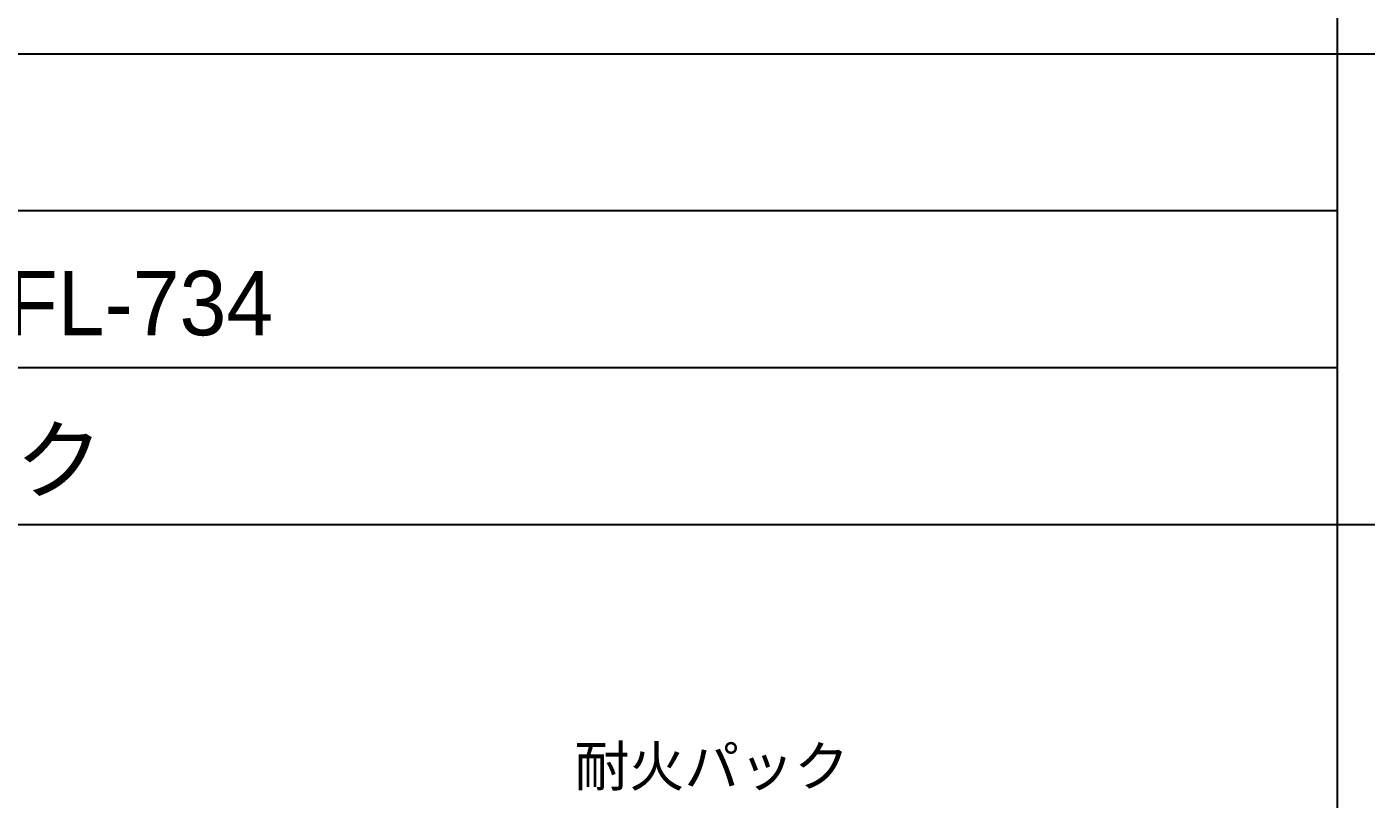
# Model space of a CAD drawing. Extents: x 443 to 1217, y -1921 to -677.
# Drawn here: x 745.4 to 828.6, y -980.7 to -932.7 of the extents above; entities that cross this region are included whole.
import ezdxf
from ezdxf.enums import TextEntityAlignment as Align

# ---------------------------------------------------------------- set-up
doc = ezdxf.new("R2010")
doc.units = 0
doc.header["$MEASUREMENT"] = 0
doc.layers.get('Defpoints').update_dxf_attribs({"color": 21, "linetype": 'CONTINUOUS'})
for name, color, linetype in [('1', 7, 'CONTINUOUS'), ('10', 7, 'CONTINUOUS'), ('25', 7, 'CONTINUOUS')]:
    doc.layers.add(name, color=color, linetype=linetype)
doc.styles.add('ｽﾀｲﾙ2', font='MS PGothic.ttf')

msp = doc.modelspace()

# ---------------------------------------------------------------- linework, layer by layer
at = {"layer": '1', "color": 4, "linetype": 'Continuous'}
for p, q in [((826.785, -1191.556), (826.785, -677.268)), ((442.666, -934.412), (1210.905, -934.412)), ((634.726, -963.63), (826.785, -963.63)), ((826.785, -963.63), (1018.845, -963.63))]:
    msp.add_line(p, q, dxfattribs=at)
at = {"layer": '1', "color": 3, "linetype": 'Continuous'}
for p, q in [((663.944, -944.151), (826.785, -944.151)), ((663.944, -953.891), (826.785, -953.891))]:
    msp.add_line(p, q, dxfattribs=at)

# ---------------------------------------------------------------- texts
at = {"layer": '10', "linetype": 'Continuous', "style": 'ｽﾀｲﾙ2'}
msp.add_attdef('耐火パック', text='', height=2.5, dxfattribs=at).set_placement((779.434, -980.636), align=Align.BOTTOM_LEFT)
at = {"layer": '25', "style": 'ｽﾀｲﾙ2'}
msp.add_text('国土交通大臣認定番号\u3000PS060FL-734', height=4, dxfattribs=at).set_placement((668.437, -951.891))
at = {"layer": 'Defpoints', "style": 'ｽﾀｲﾙ2'}
msp.add_text('タフロックイチジカン耐火パック', height=4, dxfattribs=at).set_placement((668.341, -961.63))

doc.saveas('drawing.dxf')
